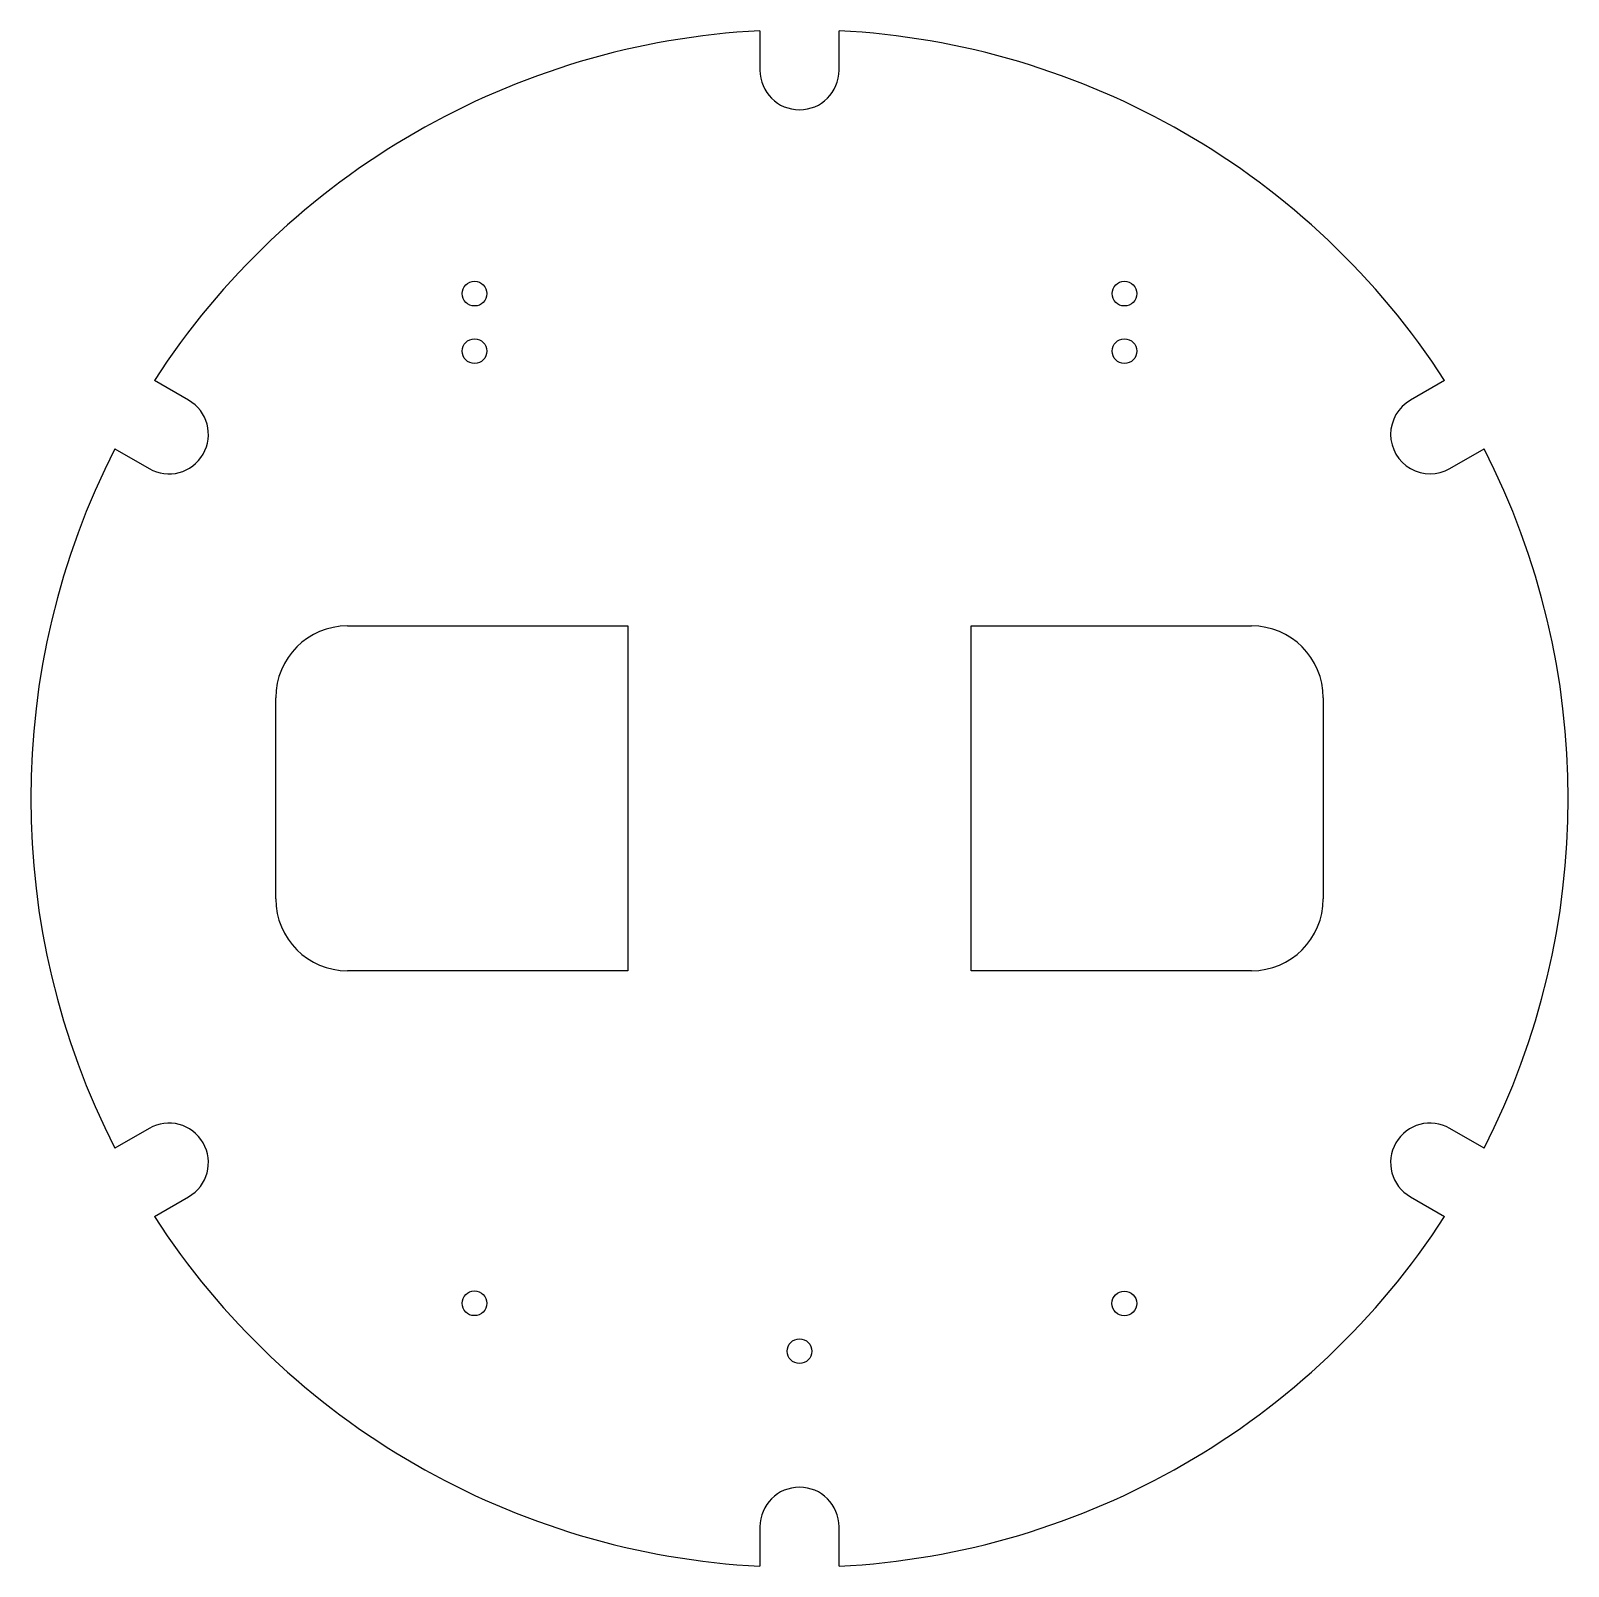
# Model space of a CAD drawing. Header units: millimetres. Extents: x -107 to 107, y -107 to 107.
import ezdxf

# ---------------------------------------------------------------- set-up
doc = ezdxf.new("R2010")
doc.units = ezdxf.units.MM

msp = doc.modelspace()

# ---------------------------------------------------------------- linework, layer by layer
at = {"color": 7, "linetype": 'Continuous', "lineweight": 25}
for p, q in [((-5.5, 106.86), (-5.5, 101.36)), ((5.5, 101.36), (5.5, 106.86)), ((-85.03, 55.45), (-89.79, 58.19)), ((89.79, 58.19), (85.03, 55.45)), ((-95.29, 48.67), (-90.53, 45.92)), ((90.53, 45.92), (95.29, 48.67)), ((-62.9, 24.02), (-23.9, 24.02)), ((-23.9, 24.02), (-23.9, -23.98)), ((23.9, 24.02), (62.9, 24.02)), ((23.9, -23.98), (23.9, 24.02)), ((-72.9, -13.98), (-72.9, 14.02)), ((72.9, 14.02), (72.9, -13.98)), ((-23.9, -23.98), (-62.9, -23.98)), ((62.9, -23.98), (23.9, -23.98)), ((-90.53, -45.92), (-95.29, -48.67)), ((95.29, -48.67), (90.53, -45.92)), ((-89.79, -58.19), (-85.03, -55.45)), ((85.03, -55.45), (89.79, -58.19)), ((-5.5, -101.36), (-5.5, -106.86)), ((5.5, -106.86), (5.5, -101.36))]:
    msp.add_line(p, q, dxfattribs=at)
for centre in [(-45.23, 70.27), (45.23, 70.27), (-45.23, 62.27), (45.23, 62.27), (-45.24, -70.26), (45.21, -70.28), (0, -76.93)]:
    msp.add_circle(centre, 1.72, dxfattribs=at)
for centre, radius, start, end in [((0, 0), 107, 92.9464, 147.0536), ((0, 0), 107, 32.9464, 87.0536), ((0, 101.36), 5.5, 180, 0), ((-87.78, 50.68), 5.5, 240, 60), ((87.78, 50.68), 5.5, 120, 300), ((0, 0), 107, 152.9464, 207.0536), ((0, 0), 107, 332.9464, 27.0536), ((-62.9, 14.02), 10, 90, 180), ((62.9, 14.02), 10, 0, 90), ((-62.9, -13.98), 10, 180, 270), ((62.9, -13.98), 10, 270, 0), ((-87.78, -50.68), 5.5, 300, 120), ((87.78, -50.68), 5.5, 60, 240), ((0, 0), 107, 212.9464, 267.0536), ((0, 0), 107, 272.9464, 327.0536), ((0, -101.36), 5.5, 0, 180)]:
    msp.add_arc(centre, radius, start, end, dxfattribs=at)

doc.saveas('drawing.dxf')
